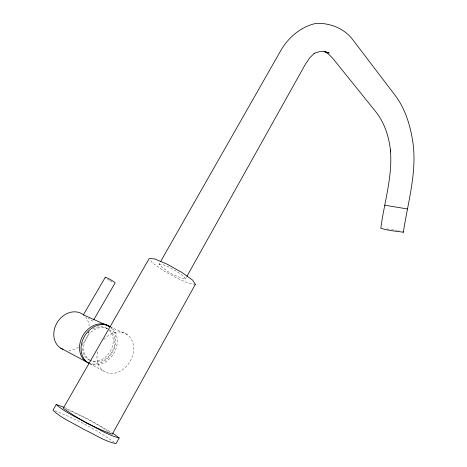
<?xml version="1.0" encoding="UTF-8"?>
<svg xmlns="http://www.w3.org/2000/svg" width="467" height="467" viewBox="0 0 467 467"><rect width="100%" height="100%" fill="white"/><g stroke="black" fill="none" stroke-linecap="round" stroke-linejoin="round"><path stroke-width="0.35" stroke-dasharray="2.33 1.75" d="M159.807 262.979L159.084 264.246C165.773 271.193 176.006 277.386 185.586 278.723L186.298 277.451M159.084 264.246L161.769 264.194L168.61 266.972L176.94 271.525L183.438 276.032L185.586 278.723M195.352 284.35L189.304 283.557L177.145 278.314L163.292 270.58L152.633 263.073L150.041 259.675M386.781 228.894L390.108 229.39M93.056 320.987L92.017 320.806L88.281 318.144M391.439 229.589L396.956 230.57M398.333 230.815L399.635 231.101M54.954 410.773C76.197 419.062 97.031 429.774 115.495 443.201M66.618 409.355C81.702 415.817 96.488 423.464 110.119 432.617M127.246 334.582L110.918 327.157A21.173 16.993 -59.8 0 1 113.662 353.665A21.173 16.993 -59.8 0 1 89.074 363.355M106.254 328.044L107.311 328.529M64.773 407.621L88.637 419.389L112.354 432.938M89.839 363.705L103.855 371.189M103.867 339.433A21.745 17.139 -60.7 0 1 132.546 341.85A21.745 17.139 -60.7 0 1 115.769 372.917A21.745 17.139 -60.7 0 1 97.766 350.735M112.08 281.811A5.68 0.578 29.2 0 1 110.183 280.819M109.552 280.463A5.68 0.578 29.2 0 1 107.188 279.032M109.301 330.286A18.102 14.553 -59.7 0 1 109.821 352.071A18.102 14.553 -59.7 0 1 90.137 360.384M89.553 360.133A18.102 14.553 -59.7 0 1 82.186 346.561M82.28 345.265A18.102 14.553 -59.7 0 1 82.461 343.946M87.755 333.059A18.102 14.553 -59.7 0 1 89.174 331.611M92.863 328.896A18.102 14.553 -59.7 0 1 107.346 328.68M109.447 329.772A18.149 14.565 -59.8 0 1 111.806 352.188A18.149 14.565 -59.8 0 1 91.1 360.956M90.534 360.67A18.149 14.565 -59.8 0 1 86.354 338.032A18.149 14.565 -59.8 0 1 107.836 328.774M110.854 327.694A21.12 16.975 -59.7 0 1 112.319 352.492A21.12 16.975 -59.7 0 1 90.043 363.542M85.549 316.865A20.198 16.695 -58 0 1 89.185 325.937M88.987 331.307A20.198 16.695 -58 0 1 82.303 344.214M78.555 347.25A20.198 16.695 -58 0 1 67.487 350.338"/><path stroke-width="0.7" d="M324.267 51.434L328.371 53.944L332.825 58.416L376.052 112.092C384.96 123.469 389.239 137.73 390.657 151.944L390.412 149.971C392.724 176.433 384.248 202.229 380.809 228.205L385.567 229.571L392.613 230.826L403.36 232.216C408 201.23 418.023 169.79 412.215 138.203C409.547 123.183 404.72 108.28 395.555 95.904L352.591 39.461C344.197 28.359 329.895 22.871 316.264 23.35C301.495 26.368 288.98 36.875 281.327 49.607L160.525 261.718M112.973 433.312L119.19 437.929L116.032 443.65C104.41 441.309 94.357 434.106 83.634 429.342C73.43 423.055 61.679 418.619 52.964 410.224L56.256 404.515L64.119 407.317M187.01 276.178L305.389 64.242L309.691 57.89L314.384 53.203M93.779 319.737L115.11 282.961A5.68 0.578 29.2 0 0 109.547 279.149A5.68 0.578 29.2 0 0 105.618 277.894M88.753 363.092A21.12 16.975 -59.7 0 1 82.741 335.814A21.12 16.975 -59.7 0 1 109.336 326.433L83.371 314.846L105.262 277.363M314.472 53.22L319.416 51.691L324.39 51.621L329.188 52.999L325.061 51.557M407.469 208.959L384.808 205.206M119.19 437.929C107.69 435.209 97.673 428.216 87.002 423.365C76.769 417.154 65.205 412.606 56.256 404.515M83.371 314.846L83.943 315.009M60.617 348.09L86.383 361.855M402.898 231.819L403.36 232.216M89.074 363.355A21.173 16.993 -59.8 0 1 84.509 336.199A21.173 16.993 -59.8 0 1 110.381 326.789M62.946 349.304A20.198 16.695 -58 0 1 56.875 323.071A20.198 16.695 -58 0 1 82.887 314.402M195.352 284.35L112.249 434.228C94.947 427.976 78.252 418.963 63.284 408.263L149.183 258.543L154.641 258.893L167.239 264.223L181.949 272.454L192.702 280.182L195.352 284.35"/></g></svg>
